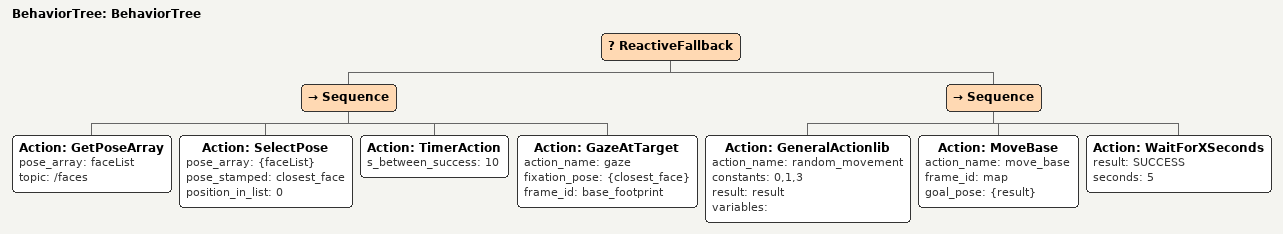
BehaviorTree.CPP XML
<?xml version="1.0"?>
<root main_tree_to_execute="BehaviorTree">
    <BehaviorTree ID="BehaviorTree">
        <ReactiveFallback>
            <Sequence>
                <Action ID="GetPoseArray" pose_array="faceList" topic="/faces"/>
                <Action ID="SelectPose" pose_array="{faceList}" pose_stamped="closest_face" position_in_list="0"/>
                <Action ID="TimerAction" s_between_success="10"/>
                <Action ID="GazeAtTarget" action_name="gaze" fixation_pose="{closest_face}" frame_id="base_footprint"/>
            </Sequence>
            <Sequence>
                <Action ID="GeneralActionlib" action_name="random_movement" constants="0,1,3" result="result" variables=""/>
                <Action ID="MoveBase" action_name="move_base" frame_id="map" goal_pose="{result}"/>
                <Action ID="WaitForXSeconds" result="SUCCESS" seconds="5"/>
            </Sequence>
        </ReactiveFallback>
    </BehaviorTree>
</root>
